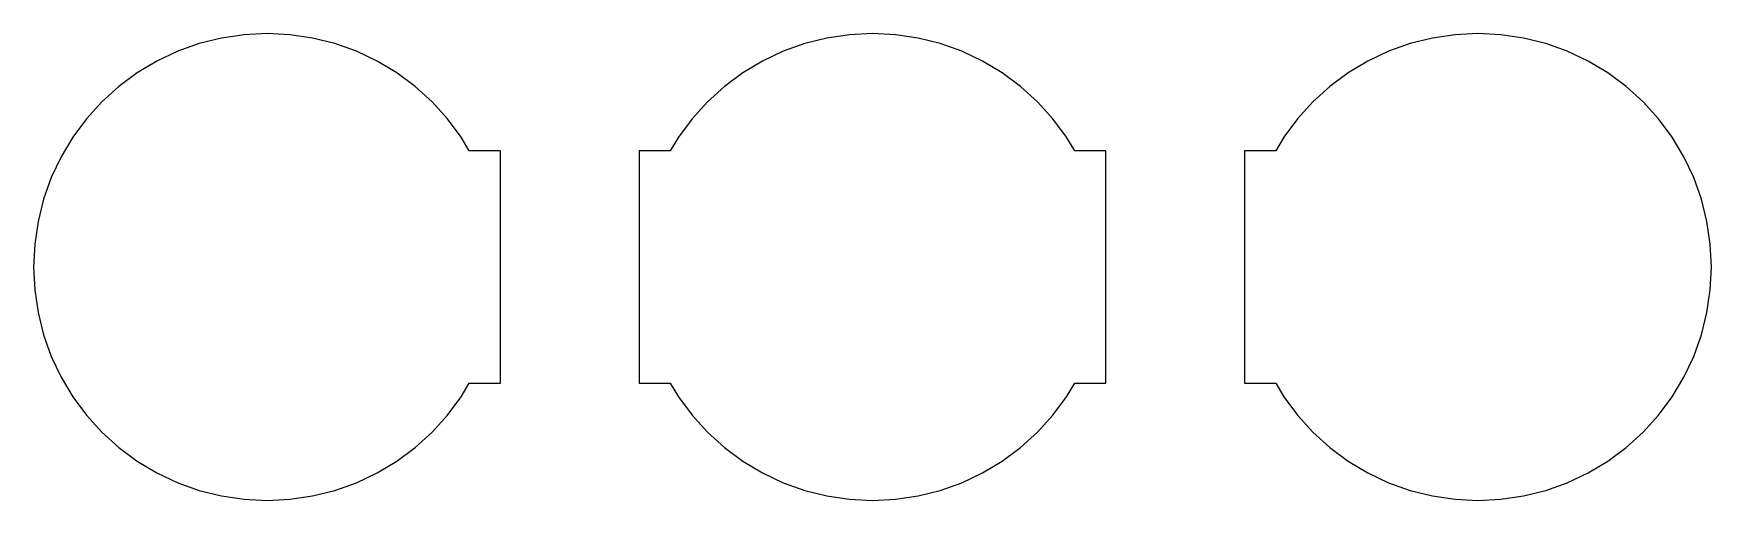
# Model space of a CAD drawing. Extents: x -12.5 to 12.5, y -3.5 to 3.5.
import ezdxf

# ---------------------------------------------------------------- set-up
doc = ezdxf.new("R2010")
doc.units = 0

msp = doc.modelspace()

# ---------------------------------------------------------------- linework, layer by layer
for p, q in [((-10.0073, 3.32057), (-10.3279, 3.20586)), ((-9.67696, 3.40332), (-10.0073, 3.32057)), ((-9.34012, 3.45328), (-9.67696, 3.40332)), ((-9, 3.46999), (-9.34012, 3.45328)), ((-8.65987, 3.45328), (-9, 3.46999)), ((-8.32303, 3.40332), (-8.65987, 3.45328)), ((-7.99271, 3.32057), (-8.32303, 3.40332)), ((-7.67207, 3.20586), (-7.99271, 3.32057)), ((-1.00729, 3.32057), (-1.32793, 3.20586)), ((-0.676971, 3.40332), (-1.00729, 3.32057)), ((-0.340134, 3.45328), (-0.676971, 3.40332)), ((0, 3.46999), (-0.340134, 3.45328)), ((0.340134, 3.45328), (0, 3.46999)), ((0.676971, 3.40332), (0.340134, 3.45328)), ((1.00729, 3.32057), (0.676971, 3.40332)), ((1.32793, 3.20586), (1.00729, 3.32057)), ((7.99271, 3.32057), (7.67207, 3.20586)), ((8.32303, 3.40332), (7.99271, 3.32057)), ((8.65987, 3.45328), (8.32303, 3.40332)), ((9, 3.46999), (8.65987, 3.45328)), ((9.34012, 3.45328), (9, 3.46999)), ((9.67696, 3.40332), (9.34012, 3.45328)), ((10.0073, 3.32057), (9.67696, 3.40332)), ((10.3279, 3.20586), (10.0073, 3.32057)), ((-10.6357, 3.06026), (-10.9278, 2.88519)), ((-10.3279, 3.20586), (-10.6357, 3.06026)), ((-7.36424, 3.06026), (-7.67207, 3.20586)), ((-7.07216, 2.88519), (-7.36424, 3.06026)), ((-1.63576, 3.06026), (-1.92784, 2.88519)), ((-1.32793, 3.20586), (-1.63576, 3.06026)), ((1.63576, 3.06026), (1.32793, 3.20586)), ((1.92784, 2.88519), (1.63576, 3.06026)), ((7.36424, 3.06026), (7.07216, 2.88519)), ((7.67207, 3.20586), (7.36424, 3.06026)), ((10.6357, 3.06026), (10.3279, 3.20586)), ((10.9278, 2.88519), (10.6357, 3.06026)), ((-10.9278, 2.88519), (-11.2013, 2.68234)), ((-6.79865, 2.68234), (-7.07216, 2.88519)), ((-1.92784, 2.88519), (-2.20135, 2.68234)), ((2.20135, 2.68234), (1.92784, 2.88519)), ((7.07216, 2.88519), (6.79865, 2.68234)), ((11.2013, 2.68234), (10.9278, 2.88519)), ((-11.2013, 2.68234), (-11.4537, 2.45366)), ((-6.54633, 2.45366), (-6.79865, 2.68234)), ((-2.20135, 2.68234), (-2.45367, 2.45366)), ((2.45367, 2.45366), (2.20135, 2.68234)), ((6.79865, 2.68234), (6.54633, 2.45366)), ((11.4537, 2.45366), (11.2013, 2.68234)), ((-11.4537, 2.45366), (-11.6823, 2.20134)), ((-6.31764, 2.20134), (-6.54633, 2.45366)), ((-2.45367, 2.45366), (-2.68236, 2.20134)), ((2.68236, 2.20134), (2.45367, 2.45366)), ((6.54633, 2.45366), (6.31764, 2.20134)), ((11.6823, 2.20134), (11.4537, 2.45366)), ((-11.6823, 2.20134), (-11.8852, 1.92783)), ((-6.11479, 1.92783), (-6.31764, 2.20134)), ((-2.68236, 2.20134), (-2.88521, 1.92783)), ((2.88521, 1.92783), (2.68236, 2.20134)), ((6.31764, 2.20134), (6.11479, 1.92783)), ((11.8852, 1.92783), (11.6823, 2.20134)), ((-11.8852, 1.92783), (-12.0603, 1.63574)), ((-5.99323, 1.72499), (-6.11479, 1.92783)), ((-2.88521, 1.92783), (-3.00677, 1.72499)), ((3.00677, 1.72499), (2.88521, 1.92783)), ((6.11479, 1.92783), (5.99323, 1.72499)), ((12.0603, 1.63574), (11.8852, 1.92783)), ((-12.0603, 1.63574), (-12.2059, 1.32791)), ((-5.53, 1.72499), (-5.99323, 1.72499)), ((-5.53, -1.72499), (-5.53, 1.72499)), ((-3.00677, 1.72499), (-3.47, 1.72499)), ((-3.47, 1.72499), (-3.47, -1.72499)), ((3.47, 1.72499), (3.00677, 1.72499)), ((3.47, -1.72499), (3.47, 1.72499)), ((5.99323, 1.72499), (5.53, 1.72499)), ((5.53, 1.72499), (5.53, -1.72499)), ((12.2059, 1.32791), (12.0603, 1.63574)), ((-12.2059, 1.32791), (-12.3206, 1.00728)), ((12.3206, 1.00728), (12.2059, 1.32791)), ((-12.3206, 1.00728), (-12.4033, 0.676956)), ((12.4033, 0.676956), (12.3206, 1.00728)), ((-12.4033, 0.676956), (-12.4533, 0.340118)), ((12.4533, 0.340118), (12.4033, 0.676956)), ((-12.4533, 0.340118), (-12.47, 0)), ((12.47, 0), (12.4533, 0.340118)), ((-12.47, 0), (-12.4533, -0.340118)), ((12.4533, -0.340118), (12.47, 0)), ((-12.4533, -0.340118), (-12.4033, -0.676956)), ((12.4033, -0.676956), (12.4533, -0.340118)), ((-12.4033, -0.676956), (-12.3206, -1.00728)), ((12.3206, -1.00728), (12.4033, -0.676956)), ((-12.3206, -1.00728), (-12.2059, -1.32791)), ((12.2059, -1.32791), (12.3206, -1.00728)), ((-12.2059, -1.32791), (-12.0603, -1.63574)), ((12.0603, -1.63574), (12.2059, -1.32791)), ((-12.0603, -1.63574), (-11.8852, -1.92783)), ((-6.11479, -1.92783), (-5.99323, -1.72499)), ((-5.99323, -1.72499), (-5.53, -1.72499)), ((-3.47, -1.72499), (-3.00677, -1.72499)), ((-3.00677, -1.72499), (-2.88521, -1.92783)), ((2.88521, -1.92783), (3.00677, -1.72499)), ((3.00677, -1.72499), (3.47, -1.72499)), ((5.53, -1.72499), (5.99323, -1.72499)), ((5.99323, -1.72499), (6.11479, -1.92783)), ((11.8852, -1.92783), (12.0603, -1.63574)), ((-11.8852, -1.92783), (-11.6823, -2.20134)), ((-6.31764, -2.20134), (-6.11479, -1.92783)), ((-2.88521, -1.92783), (-2.68236, -2.20134)), ((2.68236, -2.20134), (2.88521, -1.92783)), ((6.11479, -1.92783), (6.31764, -2.20134)), ((11.6823, -2.20134), (11.8852, -1.92783)), ((-11.6823, -2.20134), (-11.4537, -2.45366)), ((-6.54633, -2.45366), (-6.31764, -2.20134)), ((-2.68236, -2.20134), (-2.45367, -2.45366)), ((2.45367, -2.45366), (2.68236, -2.20134)), ((6.31764, -2.20134), (6.54633, -2.45366)), ((11.4537, -2.45366), (11.6823, -2.20134)), ((-11.4537, -2.45366), (-11.2013, -2.68234)), ((-6.79865, -2.68234), (-6.54633, -2.45366)), ((-2.45367, -2.45366), (-2.20135, -2.68234)), ((2.20135, -2.68234), (2.45367, -2.45366)), ((6.54633, -2.45366), (6.79865, -2.68234)), ((11.2013, -2.68234), (11.4537, -2.45366)), ((-11.2013, -2.68234), (-10.9278, -2.88519)), ((-7.07216, -2.88519), (-6.79865, -2.68234)), ((-2.20135, -2.68234), (-1.92784, -2.88519)), ((1.92784, -2.88519), (2.20135, -2.68234)), ((6.79865, -2.68234), (7.07216, -2.88519)), ((10.9278, -2.88519), (11.2013, -2.68234)), ((-10.9278, -2.88519), (-10.6357, -3.06026)), ((-7.36424, -3.06026), (-7.07216, -2.88519)), ((-1.92784, -2.88519), (-1.63576, -3.06026)), ((1.63576, -3.06026), (1.92784, -2.88519)), ((7.07216, -2.88519), (7.36424, -3.06026)), ((10.6357, -3.06026), (10.9278, -2.88519)), ((-10.6357, -3.06026), (-10.3279, -3.20586)), ((-10.3279, -3.20586), (-10.0073, -3.32057)), ((-7.99271, -3.32057), (-7.67207, -3.20586)), ((-7.67207, -3.20586), (-7.36424, -3.06026)), ((-1.63576, -3.06026), (-1.32793, -3.20586)), ((-1.32793, -3.20586), (-1.00729, -3.32057)), ((1.00729, -3.32057), (1.32793, -3.20586)), ((1.32793, -3.20586), (1.63576, -3.06026)), ((7.36424, -3.06026), (7.67207, -3.20586)), ((7.67207, -3.20586), (7.99271, -3.32057)), ((10.0073, -3.32057), (10.3279, -3.20586)), ((10.3279, -3.20586), (10.6357, -3.06026)), ((-10.0073, -3.32057), (-9.67696, -3.40332)), ((-9.67696, -3.40332), (-9.34012, -3.45328)), ((-9.34012, -3.45328), (-9, -3.46999)), ((-9, -3.46999), (-8.65987, -3.45328)), ((-8.65987, -3.45328), (-8.32303, -3.40332)), ((-8.32303, -3.40332), (-7.99271, -3.32057)), ((-1.00729, -3.32057), (-0.676971, -3.40332)), ((-0.676971, -3.40332), (-0.340134, -3.45328)), ((-0.340134, -3.45328), (0, -3.46999)), ((0, -3.46999), (0.340134, -3.45328)), ((0.340134, -3.45328), (0.676971, -3.40332)), ((0.676971, -3.40332), (1.00729, -3.32057)), ((7.99271, -3.32057), (8.32303, -3.40332)), ((8.32303, -3.40332), (8.65987, -3.45328)), ((8.65987, -3.45328), (9, -3.46999)), ((9, -3.46999), (9.34012, -3.45328)), ((9.34012, -3.45328), (9.67696, -3.40332)), ((9.67696, -3.40332), (10.0073, -3.32057))]:
    msp.add_line(p, q)

doc.saveas('drawing.dxf')
